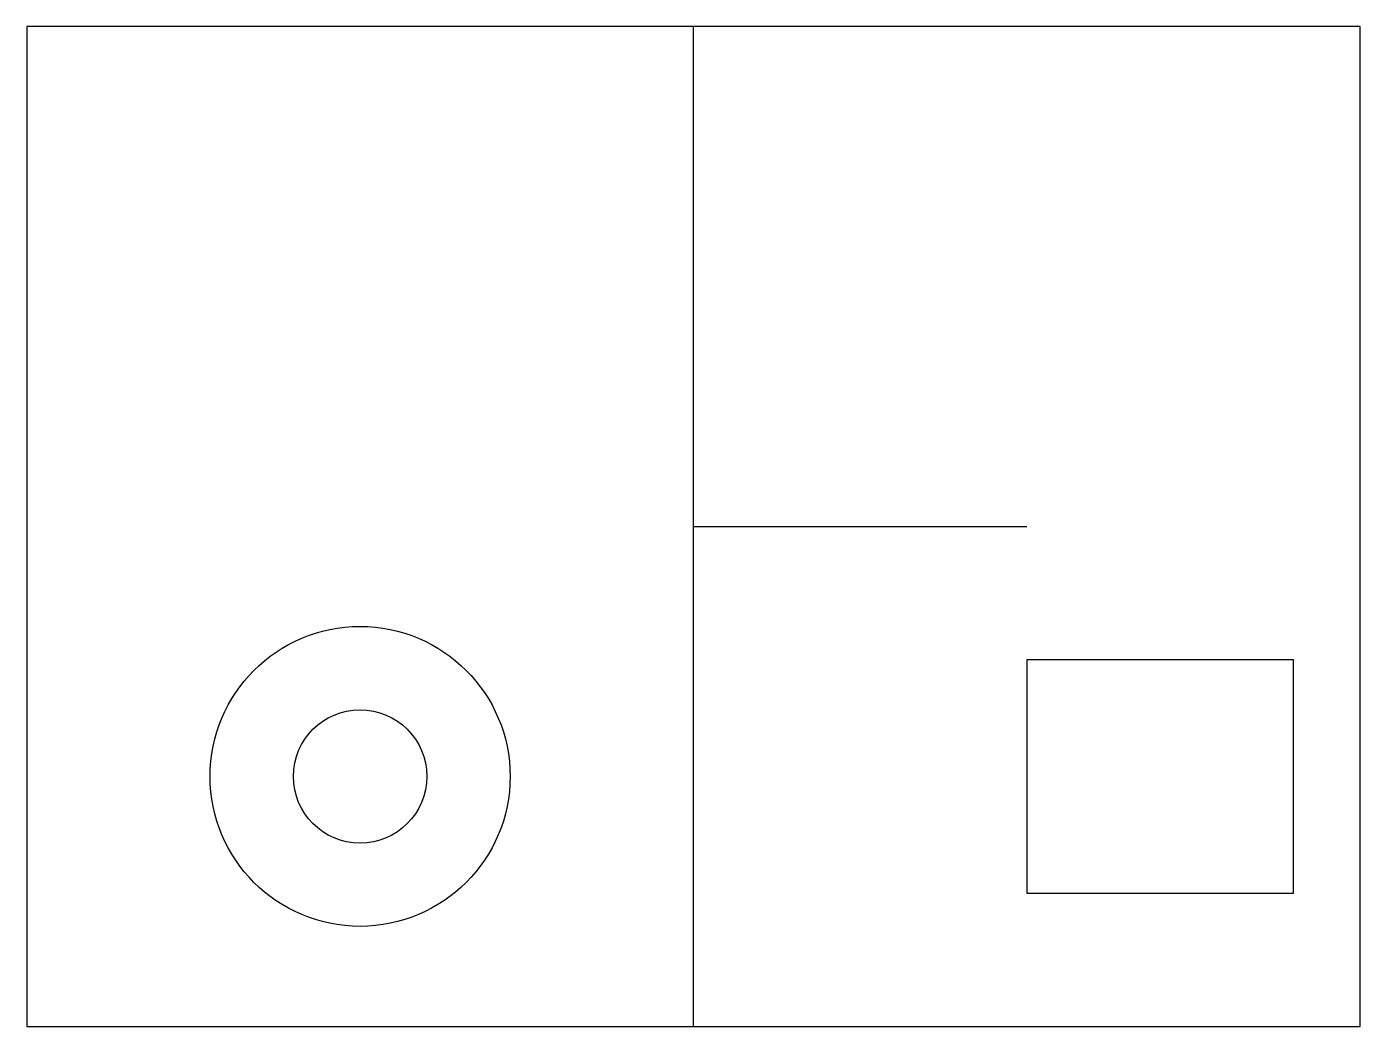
# Model space of a CAD drawing. Header units: millimetres. Extents: x 0 to 8000, y 0 to 6000.
import ezdxf

# ---------------------------------------------------------------- set-up
doc = ezdxf.new("R2010")
doc.units = ezdxf.units.MM

msp = doc.modelspace()

# ---------------------------------------------------------------- linework, layer by layer
for p, q in [((8000, 6000), (0, 6000)), ((0, 6000), (0, 0)), ((4000, 0), (4000, 6000)), ((8000, 0), (8000, 6000)), ((4000, 3000), (6000, 3000)), ((7600, 2200), (6000, 2200)), ((6000, 2200), (6000, 800)), ((7600, 800), (7600, 2200)), ((6000, 800), (7600, 800)), ((0, 0), (8000, 0))]:
    msp.add_line(p, q)
for radius in [900, 400]:
    msp.add_circle((2000, 1500), radius)

doc.saveas('drawing.dxf')
